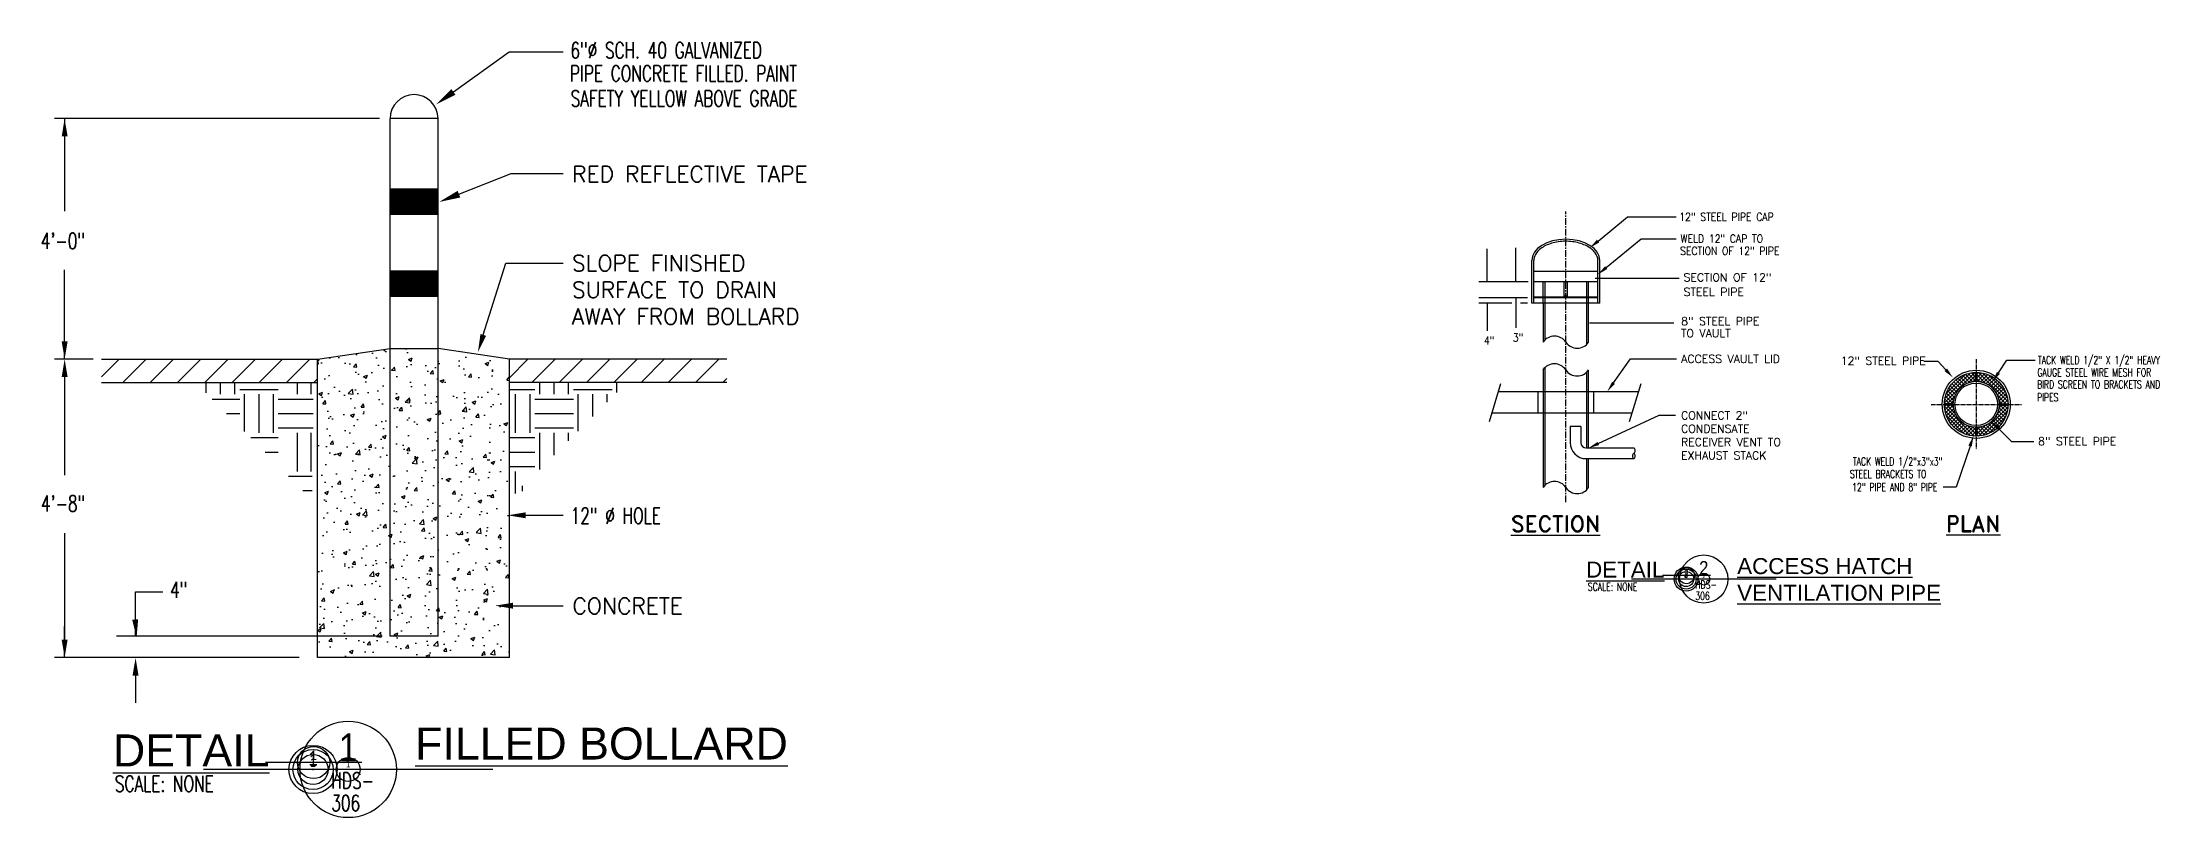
# Model space of a CAD drawing. Header units: inches. Extents: x 1657 to 4403, y -356 to 1083.
# Drawn here: x 3354 to 3750.9, y 543.1 to 688.4 of the extents above; entities that cross this region are included whole.
import ezdxf
from ezdxf.enums import TextEntityAlignment as Align

# ---------------------------------------------------------------- set-up
doc = ezdxf.new("R2010")
doc.units = ezdxf.units.IN
doc.header["$MEASUREMENT"] = 0
doc.linetypes.add('CENTER', pattern=[2, 1.25, -0.25, 0.25, -0.25])
doc.linetypes.add('CENTER2', pattern=[1.125, 0.75, -0.125, 0.125, -0.125])
for name, color, linetype in [('CONCRETE', 7, 'Continuous'), ('DT-HVSO', 150, 'Continuous'), ('EX ASPHALT', 253, 'Continuous'), ('FH-TITLES', 7, 'Continuous'), ('FH-TITLES @ 1', 7, 'Continuous'), ('FH-TITLES @ 24', 7, 'Continuous'), ('FH-TITLES @ 30', 7, 'Continuous'), ('FH-TITLES @ 32', 7, 'Continuous'), ('FH-TITLES @ 40', 7, 'Continuous'), ('FH-TITLES @ 48', 7, 'Continuous'), ('FH-TITLES @ 96', 7, 'Continuous'), ('HATCH', 251, 'Continuous'), ('MU-NOTES', 11, 'Continuous')]:
    doc.layers.add(name, color=color, linetype=linetype)
doc.layers.add('VENT-N', color=7, linetype='Continuous', lineweight=25)
doc.styles.add('BOLD', font='arial.ttf')
doc.styles.add('ROMAND', font='ROMAND.SHX')
doc.styles.add('RomanS', font='romans.shx')
doc.styles.add('RomanS_not anno', font='romans.shx', dxfattribs={"width": 0.85})
doc.styles.get("Standard").update_dxf_attribs({"font": 'romans.shx'})
doc.dimstyles.get("Standard").update_dxf_attribs({"dimtxt": 0.18, "dimasz": 0.18, "dimexe": 0.18, "dimexo": 0.0625, "dimgap": 0.09, "dimtad": 0, "dimtih": 1, "dimtoh": 1, "dimdec": 4, "dimzin": 0, "dimdsep": 46, "dimtxsty": 'Standard', "dimcen": 0.09, "dimadec": 0, "dimazin": 0, "dimtfac": 1, "dimtdec": 4, "dimtofl": 0, "dimtmove": 0, "dimatfit": 3, "dimfxl": 1, "dimtolj": 1, "dimtzin": 0, "dimarcsym": 0})
pattern_1 = [(45, (3353.8308, 310.1184), (-0.3535534, 0.3535534), []), (135, (3353.8308, 310.1184), (-0.3535534, -0.3535534), [])]

# ---------------------------------------------------------------- blocks, each defined once
blk = doc.blocks.new('Subtitle_Ref_Bubble')
at = {"linetype": 'ByBlock', "lineweight": -2}
blk.add_line((9.03, 0), (-9.03, 0), dxfattribs=at)
blk.add_circle((0, 0), 3.01, dxfattribs=at)
at = {"linetype": 'ByBlock', "lineweight": -2, "style": 'BOLD', "width": 0.85}
blk.add_attdef('NUMBER', text='', height=1, dxfattribs=at).set_placement((0, 0.5), align=Align.CENTER)
at = {"linetype": 'ByBlock', "lineweight": -2, "style": 'RomanS_not anno', "width": 0.85}
blk.add_attdef('SHEET', text='', height=0.75, dxfattribs=at).set_placement((0, -0.5), align=Align.TOP_CENTER)
blk = doc.blocks.new('*U25')
at = {"layer": 'FH-TITLES @ 1'}
ref = blk.add_blockref('Subtitle_Ref_Bubble', (3404.77, 552.12), dxfattribs=dict(at, xscale=0.03125, yscale=0.03125, zscale=0.03125))
ref.add_attrib('NUMBER', '1', dxfattribs={"layer": '0', "color": 0, "linetype": 'ByBlock', "lineweight": -2, "height": 0.0547, "style": 'BOLD', "width": 0.85}).set_placement((3404.77, 552.14), align=Align.CENTER)
at = {"layer": 'FH-TITLES @ 24'}
ref = blk.add_blockref('Subtitle_Ref_Bubble', (3411.36, 552.12), dxfattribs=dict(at, xscale=0.75, yscale=0.75, zscale=0.75))
ref.add_attrib('NUMBER', '1', dxfattribs={"layer": '0', "color": 0, "linetype": 'ByBlock', "lineweight": -2, "height": 1.31, "style": 'BOLD', "width": 0.85}).set_placement((3411.36, 552.5), align=Align.CENTER)
at = {"layer": 'FH-TITLES @ 30'}
ref = blk.add_blockref('Subtitle_Ref_Bubble', (3404.77, 552.12), dxfattribs=dict(at, xscale=0.9375, yscale=0.9375, zscale=0.9375))
ref.add_attrib('NUMBER', '1', dxfattribs={"layer": '0', "color": 0, "linetype": 'ByBlock', "lineweight": -2, "height": 1.64, "style": 'BOLD', "width": 0.85}).set_placement((3404.77, 552.59), align=Align.CENTER)
at = {"layer": 'FH-TITLES @ 32'}
ref = blk.add_blockref('Subtitle_Ref_Bubble', (3404.88, 553.42), dxfattribs=at)
ref.add_attrib('NUMBER', '1', dxfattribs={"layer": '0', "color": 0, "linetype": 'ByBlock', "lineweight": -2, "height": 1.75, "style": 'BOLD', "width": 0.85}).set_placement((3404.88, 553.92), align=Align.CENTER)
at = {"layer": 'FH-TITLES @ 40'}
ref = blk.add_blockref('Subtitle_Ref_Bubble', (3404.77, 552.12), dxfattribs=dict(at, xscale=1.25, yscale=1.25, zscale=1.25))
ref.add_attrib('NUMBER', '1', dxfattribs={"layer": '0', "color": 0, "linetype": 'ByBlock', "lineweight": -2, "height": 2.19, "style": 'BOLD', "width": 0.85}).set_placement((3404.77, 552.75), align=Align.CENTER)
at = {"layer": 'FH-TITLES @ 48'}
ref = blk.add_blockref('Subtitle_Ref_Bubble', (3404.77, 552.12), dxfattribs=dict(at, xscale=1.5, yscale=1.5, zscale=1.5))
ref.add_attrib('NUMBER', '1', dxfattribs={"layer": '0', "color": 0, "linetype": 'ByBlock', "lineweight": -2, "height": 2.62, "style": 'BOLD', "width": 0.85}).set_placement((3404.77, 552.87), align=Align.CENTER)
at = {"layer": 'FH-TITLES @ 96'}
ref = blk.add_blockref('Subtitle_Ref_Bubble', (3411.36, 552.12), dxfattribs=dict(at, xscale=3, yscale=3, zscale=3))
ref.add_attrib('NUMBER', '1', dxfattribs={"layer": '0', "color": 0, "linetype": 'ByBlock', "lineweight": -2, "height": 5.25, "style": 'BOLD', "width": 0.85}).set_placement((3411.36, 553.62), align=Align.CENTER)
blk = doc.blocks.new('*U26')
at = {"layer": 'FH-TITLES @ 1'}
ref = blk.add_blockref('Subtitle_Ref_Bubble', (3662.13, 587.82), dxfattribs=dict(at, xscale=0.015625, yscale=0.015625, zscale=0.015625))
ref.add_attrib('NUMBER', '2', dxfattribs={"layer": '0', "color": 0, "linetype": 'ByBlock', "lineweight": -2, "height": 0.0273, "style": 'BOLD', "width": 0.85}).set_placement((3662.13, 587.82), align=Align.CENTER)
at = {"layer": 'FH-TITLES @ 24'}
ref = blk.add_blockref('Subtitle_Ref_Bubble', (3665.43, 587.82), dxfattribs=dict(at, xscale=0.375, yscale=0.375, zscale=0.375))
ref.add_attrib('NUMBER', '2', dxfattribs={"layer": '0', "color": 0, "linetype": 'ByBlock', "lineweight": -2, "height": 0.656, "style": 'BOLD', "width": 0.85}).set_placement((3665.43, 588), align=Align.CENTER)
at = {"layer": 'FH-TITLES @ 30'}
ref = blk.add_blockref('Subtitle_Ref_Bubble', (3662.13, 587.82), dxfattribs=dict(at, xscale=0.46875, yscale=0.46875, zscale=0.46875))
ref.add_attrib('NUMBER', '2', dxfattribs={"layer": '0', "color": 0, "linetype": 'ByBlock', "lineweight": -2, "height": 0.82, "style": 'BOLD', "width": 0.85}).set_placement((3662.13, 588.05), align=Align.CENTER)
at = {"layer": 'FH-TITLES @ 32'}
ref = blk.add_blockref('Subtitle_Ref_Bubble', (3662.19, 588.46), dxfattribs=dict(at, xscale=0.5, yscale=0.5, zscale=0.5))
ref.add_attrib('NUMBER', '2', dxfattribs={"layer": '0', "color": 0, "linetype": 'ByBlock', "lineweight": -2, "height": 0.875, "style": 'BOLD', "width": 0.85}).set_placement((3662.19, 588.71), align=Align.CENTER)
at = {"layer": 'FH-TITLES @ 40'}
ref = blk.add_blockref('Subtitle_Ref_Bubble', (3662.13, 587.82), dxfattribs=dict(at, xscale=0.625, yscale=0.625, zscale=0.625))
ref.add_attrib('NUMBER', '2', dxfattribs={"layer": '0', "color": 0, "linetype": 'ByBlock', "lineweight": -2, "height": 1.09, "style": 'BOLD', "width": 0.85}).set_placement((3662.13, 588.13), align=Align.CENTER)
at = {"layer": 'FH-TITLES @ 48'}
ref = blk.add_blockref('Subtitle_Ref_Bubble', (3662.13, 587.82), dxfattribs=dict(at, xscale=0.75, yscale=0.75, zscale=0.75))
ref.add_attrib('NUMBER', '2', dxfattribs={"layer": '0', "color": 0, "linetype": 'ByBlock', "lineweight": -2, "height": 1.31, "style": 'BOLD', "width": 0.85}).set_placement((3662.13, 588.19), align=Align.CENTER)
at = {"layer": 'FH-TITLES @ 96'}
ref = blk.add_blockref('Subtitle_Ref_Bubble', (3665.43, 587.82), dxfattribs=dict(at, xscale=1.5, yscale=1.5, zscale=1.5))
ref.add_attrib('NUMBER', '2', dxfattribs={"layer": '0', "color": 0, "linetype": 'ByBlock', "lineweight": -2, "height": 2.62, "style": 'BOLD', "width": 0.85}).set_placement((3665.43, 588.57), align=Align.CENTER)

msp = doc.modelspace()

# ---------------------------------------------------------------- hatches: boundary and pattern name
at = {"layer": 'HATCH', "linetype": 'Continuous'}
h = msp.add_hatch(dxfattribs=at)
h.set_pattern_fill('AR-CONC', color=256, style=0)
h.set_pattern_definition([(50, (3381.807, 334.242), (7.1726, -0.62752), [0.75, -8.25]), (355, (3381.807, 334.242), (-1.38751, 7.52192), [0.6, -6.6]), (100.4514, (3382.405, 334.1895), (5.7851, 6.8944), [0.6374, -7.01142]), (46.1842, (3381.807, 336.242), (10.6724, -1.6552), [1.125, -12.375]), (96.6356, (3382.696, 336.104), (9.34663, 9.74118), [0.9561, -10.51713]), (351.184, (3381.807, 336.242), (9.3466, 9.7412), [0.9, -9.9]), (21, (3382.807, 335.742), (5.96907, -4.02619), [0.75, -8.25]), (326, (3382.807, 335.742), (2.43315, 7.2515), [0.6, -6.6]), (71.4514, (3383.3045, 335.406), (8.40223, 3.2253), [0.6374, -7.01142]), (37.5, (3381.807, 334.2418), (0.121599, 3.328939), [0, -6.52, 0, -6.7, 0, -6.625]), (7.5, (3381.807, 334.242), (2.630695, 3.944117), [0, -3.82, 0, -6.37, 0, -2.525]), (327.5, (3379.577, 334.2418), (5.338224, -0.225549), [0, -2.5, 0, -7.8, 0, -10.35]), (317.5, (3378.577, 334.242), (5.83186, 1.00105), [0, -3.25, 0, -5.18, 0, -7.35])])
h.paths.add_polyline_path([(3441.59, 629.03), (3426.65, 631.03), (3420.77, 631.03), (3405.59, 629.03), (3405.59, 573.11), (3441.59, 573.11)])
h = msp.add_hatch(dxfattribs=at)
h.set_pattern_fill('ANSI37', color=256, scale=4, style=0)
h.set_pattern_definition(pattern_1)
h.paths.add_polyline_path([(3716.38, 624.88), (3716.38, 626.55, 0.402008), (3710.53, 620.7), (3712.2, 620.7, -0.397322)])
h.paths.add_polyline_path([(3712.2, 620.45), (3710.53, 620.45, 0.402008), (3716.38, 614.6), (3716.38, 616.27, -0.397322)])
h = msp.add_hatch(dxfattribs=at)
h.set_pattern_fill('ANSI37', color=256, scale=4, style=0)
h.set_pattern_definition(pattern_1)
h.paths.add_polyline_path([(3716.63, 626.55), (3716.63, 624.88, -0.397322), (3720.81, 620.7), (3722.48, 620.7, 0.402008)])
h = msp.add_hatch(dxfattribs=at)
h.set_pattern_fill('ANSI37', color=256, scale=4, style=0)
h.set_pattern_definition([(315, (3353.8308, 931.0317), (-0.3535534, -0.3535534), []), (225, (3353.8308, 931.0317), (-0.3535534, 0.3535534), [])])
h.paths.add_polyline_path([(3716.63, 614.6), (3716.63, 616.27, 0.397322), (3720.81, 620.45), (3722.48, 620.45, -0.402008)])

# ---------------------------------------------------------------- linework, layer by layer
at = {"layer": 'CONCRETE'}
for p, q in [((3405.59, 629.03), (3419.21, 631.03)), ((3419.21, 631.03), (3428.21, 631.03)), ((3441.59, 629.03), (3428.21, 631.03)), ((3405.59, 573.11), (3405.59, 629.03)), ((3441.59, 573.11), (3441.59, 629.03)), ((3441.59, 573.11), (3405.59, 573.11))]:
    msp.add_line(p, q, dxfattribs=at)
at = {"layer": 'DT-HVSO'}
for p, q in [((3428.21, 674.13), (3419.21, 674.13)), ((3419.21, 631.03), (3419.21, 674.13)), ((3428.21, 631.03), (3428.21, 674.13)), ((3633.2, 639.55), (3633.2, 647.54)), ((3633.58, 645.52), (3633.58, 647.54)), ((3645.6, 645.52), (3645.6, 647.54)), ((3645.95, 639.55), (3645.95, 647.54)), ((3633.58, 643.55), (3633.58, 645.52)), ((3633.58, 645.52), (3645.6, 645.52)), ((3645.6, 643.55), (3633.58, 643.55)), ((3633.58, 639.55), (3633.58, 643.55)), ((3635.32, 639.55), (3635.32, 643.55)), ((3635.68, 639.55), (3635.68, 643.55)), ((3639.27, 640.84), (3639.27, 643.55)), ((3639.91, 640.84), (3639.91, 643.55)), ((3643.5, 639.55), (3643.5, 643.55)), ((3643.86, 639.55), (3643.86, 643.55)), ((3645.6, 643.55), (3645.6, 645.52)), ((3645.6, 639.55), (3645.6, 643.55)), ((3645.95, 639.55), (3633.2, 639.55)), ((3645.6, 640.65), (3633.58, 640.65)), ((3645.6, 640.55), (3633.58, 640.55)), ((3635.32, 639.55), (3635.32, 632.23)), ((3635.68, 632.65), (3635.68, 639.55)), ((3639.91, 640.84), (3639.27, 640.84)), ((3643.5, 631.8), (3643.5, 639.55)), ((3643.86, 632.23), (3643.86, 639.55)), ((3428.21, 577.12), (3428.21, 631.3)), ((3419.21, 577.12), (3419.21, 630.9)), ((3635.32, 627.06), (3635.32, 604.98)), ((3635.68, 605.4), (3635.68, 627.48)), ((3643.5, 612.39), (3643.5, 626.63)), ((3643.86, 612.39), (3643.86, 627)), ((3716.38, 624.88), (3716.38, 626.55)), ((3716.63, 624.88), (3716.38, 624.88)), ((3716.63, 624.88), (3716.63, 626.55)), ((3712.19, 620.7), (3710.53, 620.7)), ((3712.19, 620.45), (3710.53, 620.45)), ((3712.19, 620.45), (3712.19, 620.7)), ((3720.81, 620.7), (3722.48, 620.7)), ((3720.81, 620.45), (3720.81, 620.7)), ((3720.81, 620.45), (3722.48, 620.45)), ((3640.4, 616.42), (3640.4, 613.39)), ((3642.4, 616.42), (3640.4, 616.42)), ((3642.4, 616.42), (3642.4, 613.39)), ((3716.38, 616.27), (3716.38, 614.6)), ((3716.63, 616.27), (3716.38, 616.27)), ((3716.63, 616.27), (3716.63, 614.6)), ((3643.4, 612.39), (3652.34, 612.39)), ((3643.4, 610.39), (3652.34, 610.39)), ((3643.5, 604.55), (3643.5, 610.39)), ((3643.86, 604.98), (3643.86, 610.39)), ((3428.21, 577.12), (3419.21, 577.12))]:
    msp.add_line(p, q, dxfattribs=at)
at = {"layer": 'DT-HVSO', "const_width": 5, "flags": 128}
for points in [[(3419.21, 658.54), (3428.18, 658.54)], [(3419.21, 643.19), (3428.18, 643.19)]]:
    msp.add_lwpolyline(points, dxfattribs=at)
at = {"layer": 'DT-HVSO'}
for radius in [6.38, 5.97, 4.31, 3.99]:
    msp.add_circle((3716.5, 620.58), radius, dxfattribs=at)
for centre, radius, start, end in [((3423.71, 674.13), 4.5, 0, 180), ((3637.45, 630.79), 2.58, 34.0036, 145.9964), ((3641.72, 633.67), 2.58, 214.0036, 325.9964), ((3637.43, 625.59), 2.58, 34.0036, 145.9964), ((3641.7, 628.47), 2.58, 214.0036, 325.9964), ((3643.4, 613.39), 3, 180, 270), ((3643.4, 613.39), 1, 180, 270), ((3652.67, 610.89), 0.603, 124.0036, 235.9964), ((3652, 611.89), 0.603, 304.0036, 55.9964), ((3652, 610.89), 0.603, 304.0036, 55.9964), ((3637.45, 603.54), 2.58, 34.0036, 145.9964), ((3641.72, 606.42), 2.58, 214.0036, 325.9964)]:
    msp.add_arc(centre, radius, start, end, dxfattribs=at)
msp.add_ellipse((3639.58, 647.54), major_axis=(-6.38, 0), ratio=0.624309, start_param=3.141593, end_param=6.283185, dxfattribs=at)
msp.add_open_spline([(3645.6, 647.54), (3645.57, 648.06), (3645.4, 648.54), (3644.7, 649.47), (3644.17, 649.91), (3642.83, 650.61), (3642.02, 650.87), (3640.3, 651.16), (3639.38, 651.19), (3637.62, 650.99), (3636.78, 650.77), (3635.34, 650.14), (3634.74, 649.73), (3633.98, 648.89), (3633.75, 648.49), (3633.6, 647.9), (3633.58, 647.72), (3633.58, 647.54)], degree=3, knots=[3.15162, 3.15162, 3.15162, 3.15162, 3.578364, 3.578364, 4.015136, 4.015136, 4.451908, 4.451908, 4.88868, 4.88868, 5.325451, 5.325451, 5.762223, 5.762223, 6.122582, 6.122582, 6.283185, 6.283185, 6.283185, 6.283185], dxfattribs=at)
at = {"layer": 'EX ASPHALT'}
for p, q in [((3365.11, 629.03), (3405.59, 629.03)), ((3365.11, 625.73), (3368.41, 629.03)), ((3369.15, 624.66), (3373.52, 629.03)), ((3374.26, 624.66), (3378.63, 629.03)), ((3379.37, 624.66), (3383.74, 629.03)), ((3384.48, 624.66), (3388.85, 629.03)), ((3389.59, 624.66), (3393.96, 629.03)), ((3394.7, 624.66), (3399.07, 629.03)), ((3399.81, 624.66), (3404.18, 629.03)), ((3441.59, 625.57), (3445.06, 629.03)), ((3482.3, 629.03), (3441.59, 629.03)), ((3445.8, 624.66), (3450.17, 629.03)), ((3450.91, 624.66), (3455.28, 629.03)), ((3456.02, 624.66), (3460.39, 629.03)), ((3461.13, 624.66), (3465.5, 629.03)), ((3466.24, 624.66), (3470.61, 629.03)), ((3471.35, 624.66), (3475.72, 629.03)), ((3476.46, 624.66), (3480.83, 629.03)), ((3365.11, 624.66), (3405.59, 624.66)), ((3404.92, 624.66), (3405.59, 625.34)), ((3482.3, 624.66), (3441.59, 624.66)), ((3481.56, 624.66), (3482.3, 625.4)), ((3627.34, 624.4), (3625.2, 617.32)), ((3653.62, 624.4), (3651.48, 617.32)), ((3626.91, 622.98), (3653.19, 622.98)), ((3634.32, 622.98), (3634.32, 618.98)), ((3644.86, 618.98), (3644.86, 622.98)), ((3625.7, 618.98), (3651.98, 618.98))]:
    msp.add_line(p, q, dxfattribs=at)
at = {"layer": 'HATCH'}
for p, q in [((3384.72, 622.71), (3384.72, 624.66)), ((3387.43, 622.47), (3387.43, 624.66)), ((3390.13, 622.47), (3390.13, 624.66)), ((3391.04, 623.37), (3398.26, 623.37)), ((3401.88, 622.47), (3401.88, 624.66)), ((3404.43, 622.47), (3404.43, 624.66)), ((3441.57, 623.37), (3446.35, 623.37)), ((3447.26, 622.47), (3447.26, 624.66)), ((3449.97, 622.47), (3449.97, 624.66)), ((3452.68, 622.47), (3452.68, 624.66)), ((3453.58, 623.37), (3460.81, 623.37)), ((3461.71, 622.8), (3461.71, 624.66)), ((3385.87, 621.56), (3391.04, 621.56)), ((3391.94, 615.49), (3391.94, 622.47)), ((3394.65, 615.24), (3394.65, 622.47)), ((3397.36, 615.24), (3397.36, 622.47)), ((3398.26, 621.56), (3404.77, 621.56)), ((3442.74, 615.24), (3442.74, 622.47)), ((3445.45, 615.24), (3445.45, 622.47)), ((3446.35, 621.56), (3453.58, 621.56)), ((3454.48, 615.57), (3454.48, 622.47)), ((3457.19, 618.28), (3457.19, 622.47)), ((3459.9, 620.99), (3459.9, 622.47)), ((3388.58, 618.85), (3391.04, 618.85)), ((3398.26, 618.85), (3404.77, 618.85)), ((3398.26, 616.14), (3404.77, 616.14)), ((3401.88, 608.01), (3401.88, 615.24)), ((3404.43, 608.01), (3404.43, 615.24)), ((3446.35, 618.85), (3453.58, 618.85)), ((3446.35, 616.14), (3453.58, 616.14)), ((3447.26, 608.34), (3447.26, 615.24)), ((3449.97, 611.05), (3449.97, 615.24)), ((3452.68, 613.76), (3452.68, 615.24)), ((3393.09, 614.34), (3398.26, 614.34)), ((3395.8, 611.63), (3398.26, 611.63)), ((3441.57, 614.34), (3446.35, 614.34)), ((3441.57, 611.63), (3446.35, 611.63)), ((3441.57, 608.92), (3446.35, 608.92)), ((3442.74, 603.83), (3442.74, 608.01)), ((3400.16, 607.11), (3404.61, 607.11)), ((3402.87, 604.4), (3404.61, 604.4)), ((3444.06, 604.28), (3444.06, 605.27))]:
    msp.add_line(p, q, dxfattribs=at)
at = {"layer": 'MU-NOTES'}
for p, q in [((3431.08, 679.14), (3441.51, 686.64)), ((3441.51, 686.64), (3451.68, 686.64)), ((3417.22, 674.13), (3356.31, 674.13)), ((3358.21, 674.13), (3358.21, 669)), ((3358.21, 669), (3358.21, 668.32)), ((3358.21, 668.76), (3358.21, 656.79)), ((3432.12, 659.97), (3441.93, 663.82)), ((3441.93, 663.82), (3451.68, 663.82)), ((3645.64, 651.19), (3651.15, 655.73)), ((3651.15, 655.73), (3660.27, 655.73)), ((3647.14, 646.2), (3653.7, 651.61)), ((3653.7, 651.61), (3660.27, 651.61)), ((3436.68, 633.58), (3440.91, 647.04)), ((3440.91, 647.04), (3451.68, 647.04)), ((3358.21, 634.12), (3358.21, 645.78)), ((3632.51, 643.56), (3623.27, 643.56)), ((3632.42, 640.56), (3623.27, 640.56)), ((3629.46, 639.56), (3623.27, 639.56)), ((3632.42, 639.56), (3631.08, 639.56)), ((3358.21, 634.17), (3358.21, 634.84)), ((3358.21, 629.03), (3358.21, 634.17)), ((3363.53, 629.03), (3356.31, 629.03)), ((3358.21, 625.7), (3358.21, 607.3)), ((3358.21, 596.4), (3358.21, 575.28)), ((3371.51, 582.28), (3371.51, 585.42)), ((3371.51, 585.42), (3376.64, 585.42)), ((3371.51, 577.15), (3371.51, 582.28)), ((3358.21, 578.25), (3358.21, 578.92)), ((3358.21, 573.11), (3358.21, 578.25)), ((3417.7, 577.11), (3367.91, 577.11)), ((3402.2, 573.11), (3356.31, 573.11)), ((3371.51, 569.74), (3371.51, 564.61))]:
    msp.add_line(p, q, dxfattribs=at)
for points in [[(3648.51, 624.61), (3651.73, 629.12), (3660.32, 629.12)], [(3710.79, 627.06), (3709.37, 628.59), (3706.69, 628.59)], [(3720.66, 626.47), (3722.22, 628.84), (3727.53, 628.84)], [(3645.67, 613.23), (3657.09, 618.56), (3660.11, 618.56)], [(3720.86, 615.88), (3723.14, 613.61), (3727.31, 613.61)], [(3715.34, 612.75), (3712.75, 605.06), (3710.32, 605.06)], [(3444.62, 599.77), (3451.68, 599.77)], [(3442.22, 582.83), (3451.68, 582.83)]]:
    msp.add_lwpolyline(points, dxfattribs=at)
for points in [[(3431.47, 678.6), (3427.83, 676.8), (3430.69, 679.68)], [(3357.66, 670.8), (3358.21, 674.13), (3358.77, 670.8)], [(3432.36, 659.35), (3428.39, 658.51), (3431.87, 660.59)], [(3645.85, 650.93), (3644.09, 649.92), (3645.42, 651.45)], [(3647.35, 645.95), (3645.6, 644.93), (3646.93, 646.46)], [(3358.77, 632.37), (3358.21, 629.03), (3357.66, 632.37)], [(3437.21, 633.41), (3435.68, 630.4), (3436.15, 633.75)], [(3358.77, 625.7), (3358.21, 629.03), (3357.66, 625.7)], [(3711.03, 627.28), (3712.14, 625.59), (3710.54, 626.83)], [(3648.78, 624.42), (3647.35, 622.98), (3648.24, 624.8)], [(3720.94, 626.29), (3719.56, 624.8), (3720.38, 626.66)], [(3720.62, 615.65), (3719.45, 617.3), (3721.1, 616.12)], [(3645.81, 612.93), (3643.86, 612.39), (3645.53, 613.53)], [(3715.02, 612.85), (3715.98, 614.64), (3715.66, 612.64)], [(3444.62, 599.22), (3441.29, 599.77), (3444.62, 600.33)], [(3442.22, 582.27), (3438.89, 582.83), (3442.22, 583.38)], [(3371.99, 580.27), (3371.7, 576.9), (3370.88, 580.18)], [(3358.77, 576.45), (3358.21, 573.11), (3357.66, 576.45)], [(3370.95, 569.74), (3371.51, 573.08), (3372.06, 569.74)]]:
    msp.add_solid(points, dxfattribs=at)
at = {"layer": 'VENT-N', "linetype": 'CENTER'}
msp.add_line((3639.58, 602.23), (3639.58, 656.73), dxfattribs=at)
at = {"layer": 'VENT-N', "linetype": 'CENTER2'}
for p, q in [((3716.5, 629.03), (3716.5, 612.14)), ((3708.05, 620.57), (3724.96, 620.57))]:
    msp.add_line(p, q, dxfattribs=at)

# ---------------------------------------------------------------- block references
at = {"layer": 'FH-TITLES'}
for name in ['*U26', '*U25']:
    msp.add_blockref(name, (0, 0), dxfattribs=at)

# ---------------------------------------------------------------- texts
at = {"layer": 'FH-TITLES', "linetype": 'Continuous', "style": 'ROMAND'}
msp.add_text('%%USECTION', height=3, dxfattribs=at).set_placement((3629.29, 596.67))
msp.add_text('%%UPLAN', height=3, dxfattribs=at).set_placement((3715.95, 596.69), align=Align.CENTER)
at = {"layer": 'FH-TITLES', "style": 'RomanS_not anno', "width": 0.7}
for s, height, p in [('HDS-', 1.5, (3663.85, 586.02)), ('SCALE: NONE', 1.5, (3643.72, 585.62)), ('306', 1.5, (3663.85, 583.92)), ('SCALE: NONE', 3, (3367.63, 547.95)), ('HDS-', 3, (3408.2, 548.53)), ('306', 3, (3408.2, 544.33))]:
    msp.add_text(s, height=height, dxfattribs=at).set_placement(p)
at = {"layer": 'FH-TITLES', "style": 'BOLD'}
for s, insert, char_height, width, attachment_point in [('{\\LACCESS HATCH\\PVENTILATION PIPE}', (3671.7, 591.75), 3, 39.2245, 1), ('{\\LDETAIL          }', (3658.05, 588.1), 3, 14.3752, 9), ('{\\LFILLED BOLLARD}', (3423.9, 559.99), 6, 78.449, 1), ('{\\LDETAIL          }', (3396.61, 552.7), 6, 28.7504, 9)]:
    msp.add_mtext(s, dxfattribs=dict(at, insert=insert, char_height=char_height, width=width, attachment_point=attachment_point))
at = {"layer": 'MU-NOTES', "style": 'RomanS'}
for s, height, width, p in [('6"%%C SCH. 40 GALVANIZED ', 3, 0.7, (3453.01, 685.44)), ('PIPE CONCRETE FILLED. PAINT', 3, 0.7, (3452.92, 681.11)), ('SAFETY YELLOW ABOVE GRADE', 3, 0.7, (3453.07, 676.41)), ('12" STEEL PIPE CAP', 1.5, 0.85, (3660.84, 654.98)), ('4\'-0"', 3, 0.7, (3353.76, 649.71)), ('WELD 12" CAP TO', 1.5, 0.85, (3661.08, 650.89)), ('SECTION OF 12" PIPE', 1.5, 0.85, (3660.99, 648.59)), ('4"', 1.5, 0.85, (3624.22, 631.81)), ('3"', 1.5, 0.85, (3629.64, 632.34)), ('GAUGE STEEL WIRE MESH FOR', 1.5, 0.7, (3727.97, 625.81)), ('TACK WELD 1/2" X 1/2" HEAVY', 1.5, 0.7, (3728.07, 628.12)), ('BIRD SCREEN TO BRACKETS AND', 1.5, 0.7, (3727.9, 623.56)), ('PIPES', 1.5, 0.7, (3727.9, 621.15)), ('4\'-8"', 3, 0.7, (3353.79, 600.48)), ('12" ∅ HOLE', 3, 0.7, (3453.06, 598.2)), ('4"', 3, 0.7, (3377.98, 584.33))]:
    msp.add_text(s, height=height, dxfattribs=dict(at, width=width)).set_placement(p)
at = {"layer": 'MU-NOTES', "style": 'RomanS', "width": 0.7}
for s, p in [('STEEL BRACKETS TO', (3707.14, 606.76)), ('TACK WELD 1/2"x3"x3" ', (3710.88, 609.13)), ('12" PIPE AND 8" PIPE', (3709.23, 604.3))]:
    msp.add_text(s, height=1.5, dxfattribs=at).set_placement(p, align=Align.RIGHT)
at = {"layer": 'MU-NOTES', "char_height": 3, "attachment_point": 1, "style": 'RomanS'}
for s, insert in [('RED REFLECTIVE TAPE', (3453.35, 665.24)), ('\\A1;SLOPE FINISHED\\PSURFACE TO DRAIN\\PAWAY FROM BOLLARD', (3453.3, 648.54)), ('CONCRETE', (3453.4, 584.27))]:
    msp.add_mtext(s, dxfattribs=dict(at, insert=insert))
at = {"layer": 'MU-NOTES', "char_height": 1.5, "width": 56.41, "attachment_point": 1, "style": 'RomanS'}
for s, insert in [('SECTION OF 12" ', (3661.65, 645.13)), ('STEEL PIPE', (3661.65, 642.4)), ('ACCESS VAULT LID', (3661.21, 629.86)), ('12" STEEL PIPE', (3691.1, 629.5)), ('CONNECT 2"\\PCONDENSATE\\PRECEIVER VENT TO\\PEXHAUST STACK', (3661.18, 619.25)), ('8" STEEL PIPE', (3728.1, 614.4))]:
    msp.add_mtext(s, dxfattribs=dict(at, insert=insert))
at = {"layer": 'MU-NOTES', "char_height": 1.5, "width": 56.41, "attachment_point": 1, "line_spacing_factor": 0.85, "style": 'RomanS'}
for s, insert in [('8" STEEL PIPE ', (3661.2, 636.93)), ('TO VAULT', (3661.16, 634.65))]:
    msp.add_mtext(s, dxfattribs=dict(at, insert=insert))

# ---------------------------------------------------------------- leaders
at = {"layer": 'MU-NOTES'}
for points, override in [([(3624.82, 643.6), (3624.82, 649.71)], {"dimscale": 2, "dimgap": 0.09, "dimtad": 0}), ([(3630.24, 643.6), (3630.24, 649.94)], {"dimscale": 2, "dimgap": 0.09, "dimtad": 0}), ([(3645.11, 644.2), (3660.83, 644.2)], {"dimscale": 2, "dimgap": 0.09, "dimtad": 0, "dimfxl": 0.75}), ([(3624.82, 639.56), (3624.82, 634.37)], {"dimscale": 2, "dimgap": 0.09, "dimtad": 0}), ([(3630.24, 640.56), (3630.24, 634.91)], {"dimscale": 2, "dimgap": 0.09, "dimtad": 0}), ([(3643.99, 635.87), (3659.83, 635.87)], {"dimscale": 2, "dimgap": 0.09, "dimtad": 0, "dimfxl": 0.75})]:
    msp.add_leader(points, dimstyle='Standard', override=override, dxfattribs=at)

doc.saveas('drawing.dxf')
